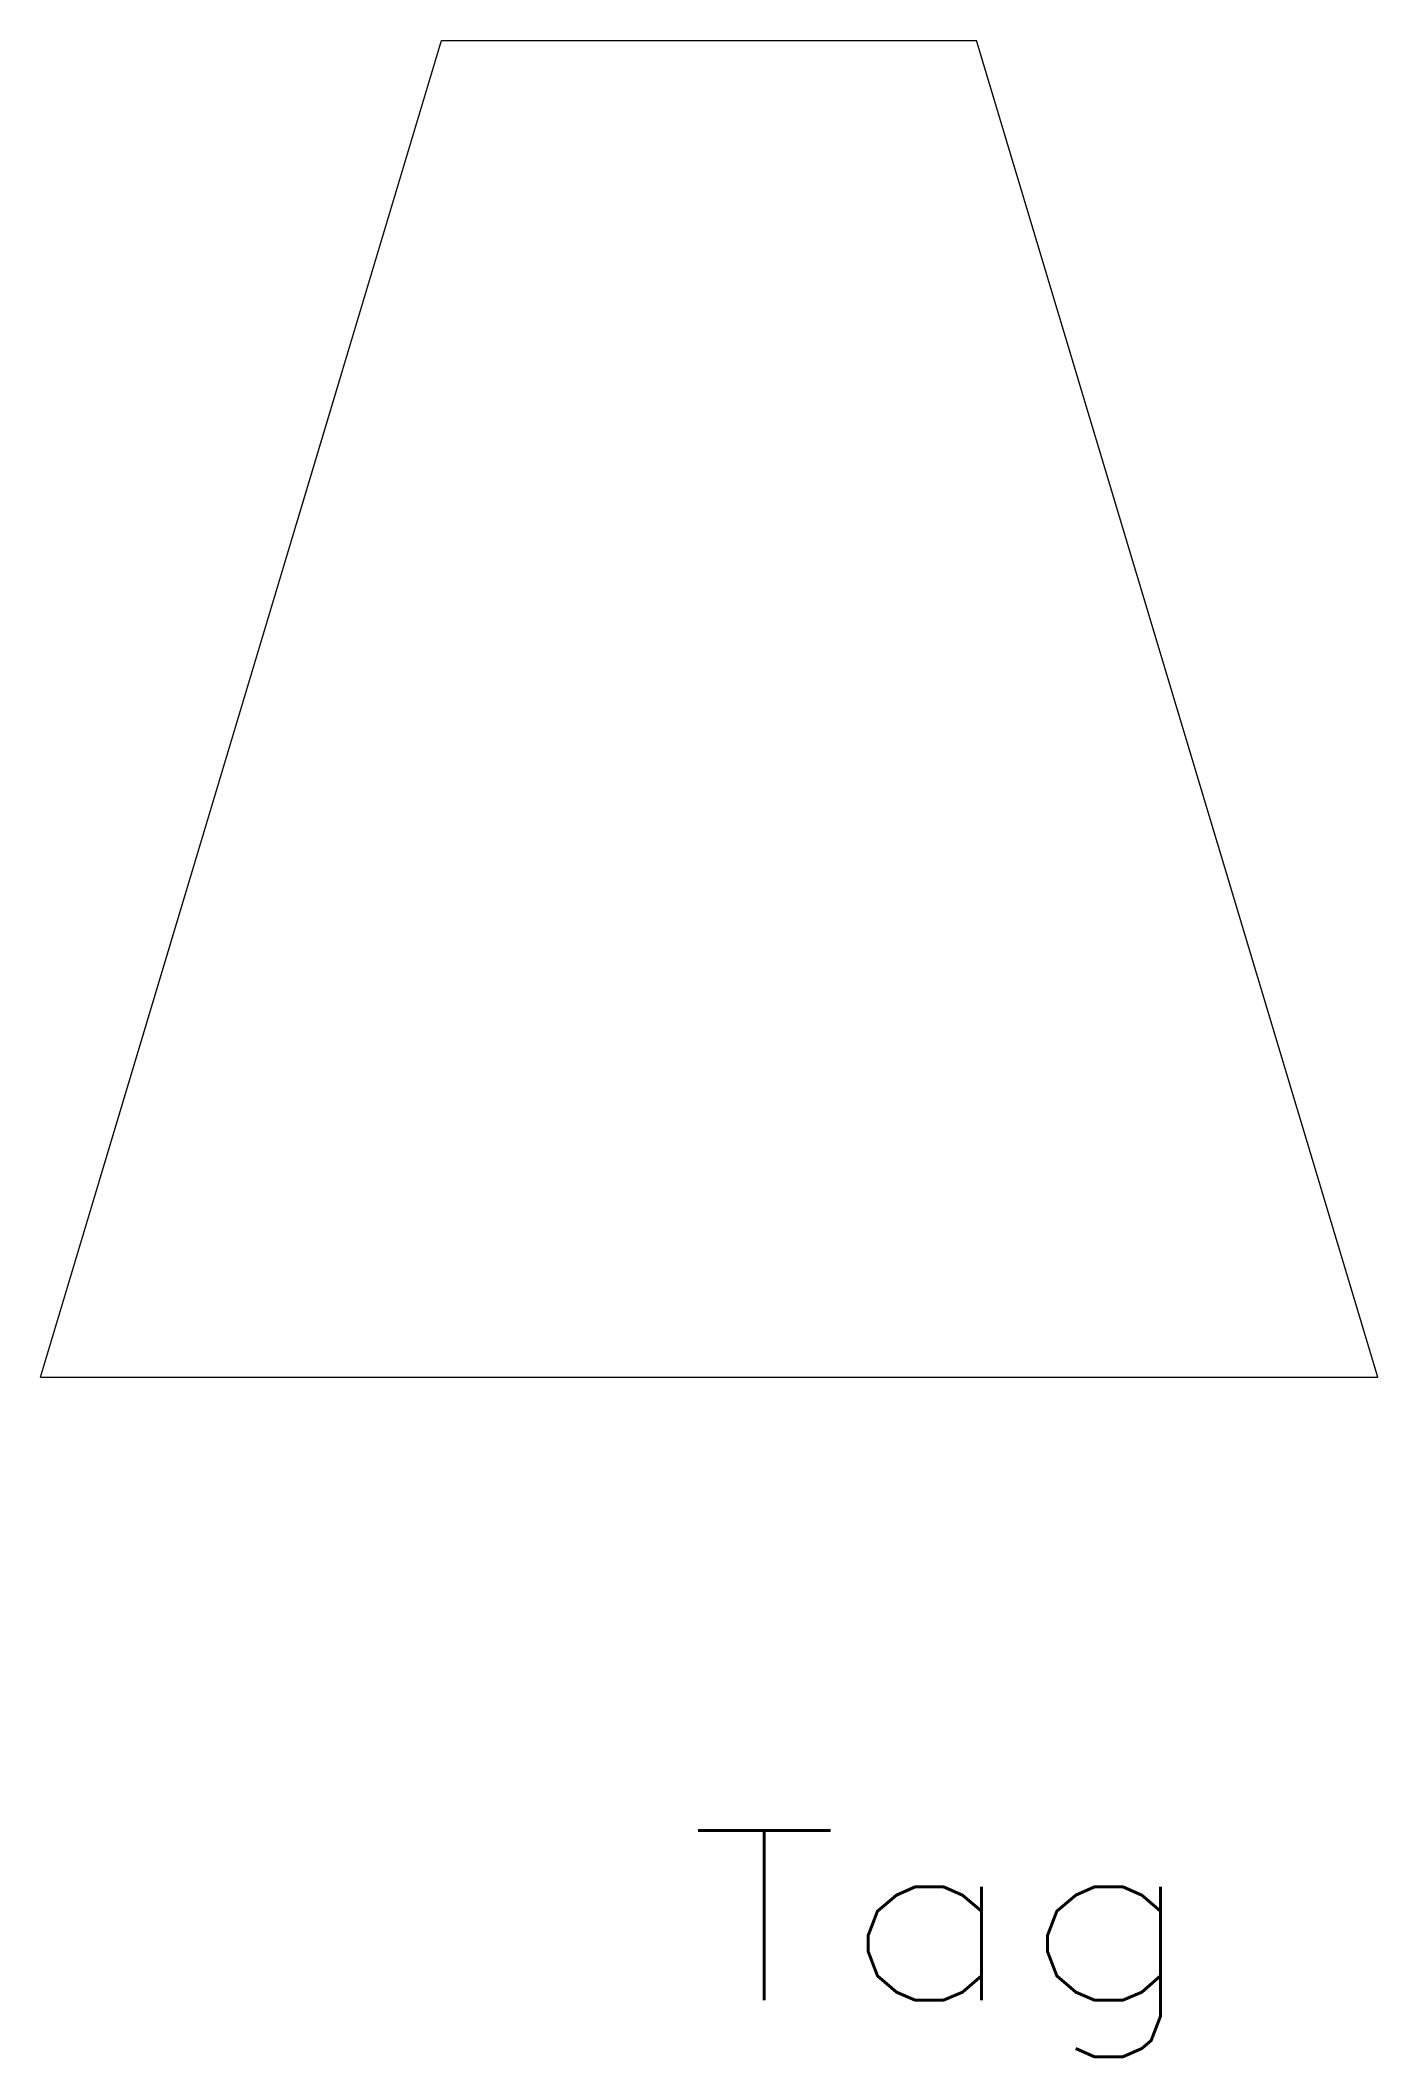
# Model space of a CAD drawing. Header units: inches. Extents: x -4.8 to 5.2, y -9.8 to 5.2.
import ezdxf
from ezdxf.enums import TextEntityAlignment as Align

# ---------------------------------------------------------------- set-up
doc = ezdxf.new("R2010")
doc.units = ezdxf.units.IN
doc.header["$MEASUREMENT"] = 0
doc.layers.get('0').update_dxf_attribs({"lineweight": 0})
doc.styles.add('_TCW_TXTSTY_1', font='TXT.SHX')

msp = doc.modelspace()

# ---------------------------------------------------------------- linework, layer by layer
at = {"linetype": 'Continuous'}
for p, q in [((-4.794, -4.767), (-1.794, 5.233)), ((-1.794, 5.233), (2.206, 5.233)), ((5.206, -4.767), (2.206, 5.233)), ((-4.794, -4.767), (5.206, -4.767))]:
    msp.add_line(p, q, dxfattribs=at)

# ---------------------------------------------------------------- texts
at = {"color": 7, "linetype": 'Continuous', "style": '_TCW_TXTSTY_1', "width": 1.166667}
msp.add_text('Tag', height=1.27, dxfattribs=at).set_placement((0.055, -9.426), (3.865, -9.426), align=Align.FIT)

doc.saveas('drawing.dxf')
